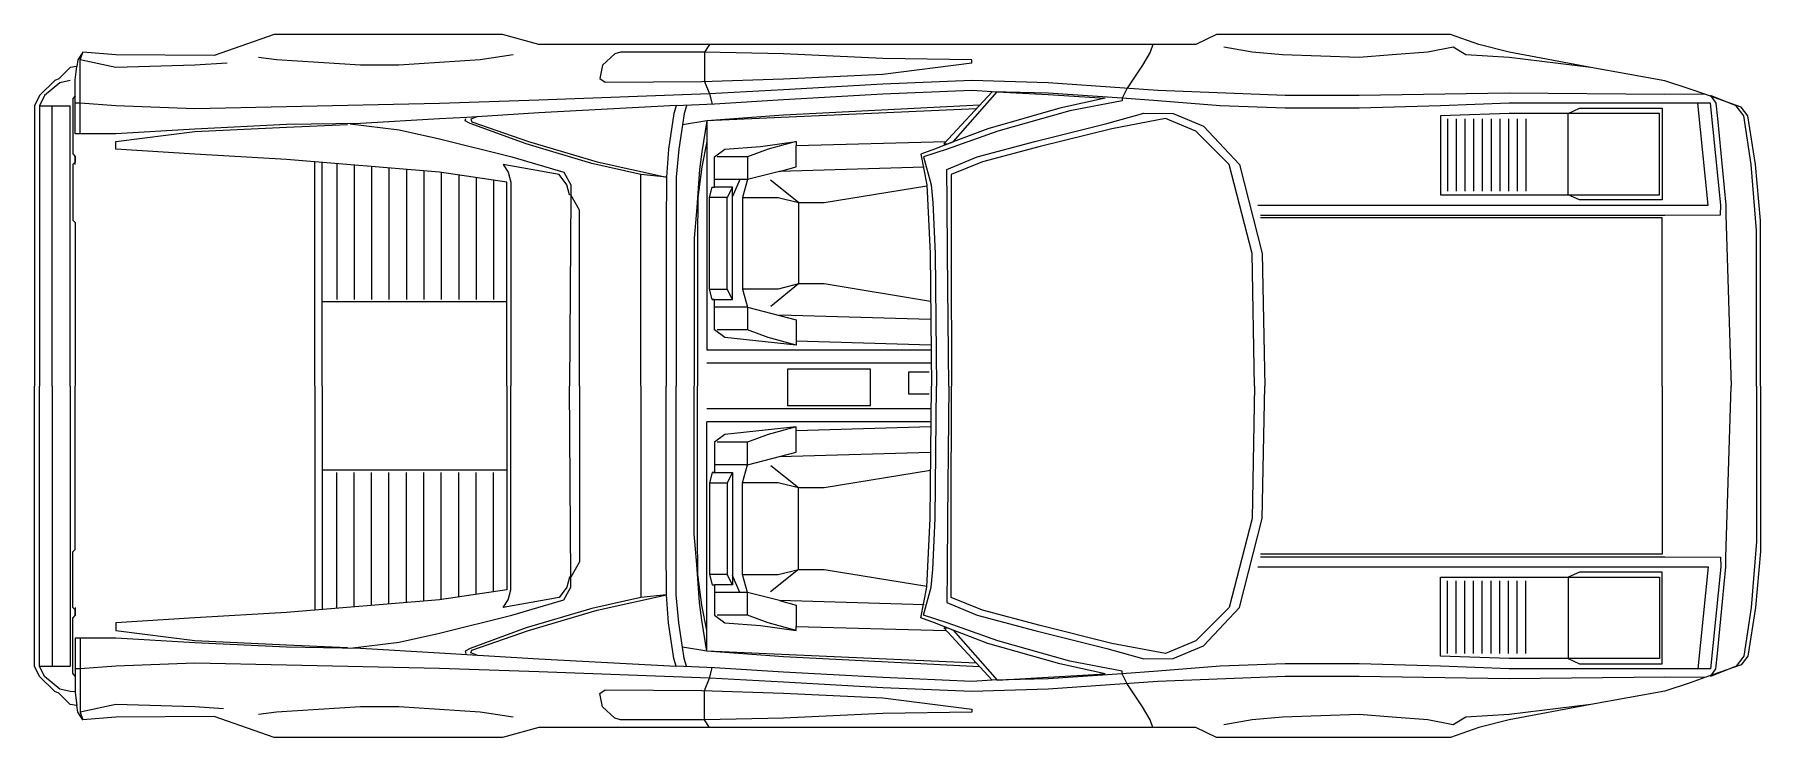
# Model space of a CAD drawing. Header units: millimetres. Extents: x -3289.59 to -3285.52, y 1929.04 to 1930.69.
import ezdxf

# ---------------------------------------------------------------- set-up
doc = ezdxf.new("R2010")
doc.units = ezdxf.units.MM
doc.header["$LTSCALE"] = 10
doc.layers.add('Veículos', color=2, linetype='Continuous')

msp = doc.modelspace()

# ---------------------------------------------------------------- linework, layer by layer
at = {"layer": 'Veículos'}
for p, q in [((-3289.5271, 1930.5786), (-3289.5633, 1930.5486)), ((-3289.5033, 1930.5844), (-3289.5271, 1930.5786)), ((-3289.5633, 1930.5486), (-3289.5752, 1930.5244)), ((-3289.5752, 1930.5244), (-3289.5033, 1930.5244)), ((-3289.5752, 1930.5244), (-3289.5752, 1929.8639)), ((-3289.5452, 1929.8639), (-3289.5452, 1930.5244)), ((-3289.5033, 1929.8639), (-3289.5033, 1930.5244)), ((-3286.2567, 1930.4941), (-3286.2567, 1930.323)), ((-3286.2361, 1930.4941), (-3286.2361, 1930.323)), ((-3286.2156, 1930.4941), (-3286.2156, 1930.323)), ((-3286.195, 1930.4941), (-3286.195, 1930.323)), ((-3286.1745, 1930.4941), (-3286.1745, 1930.323)), ((-3286.1539, 1930.4941), (-3286.1539, 1930.323)), ((-3286.1334, 1930.4941), (-3286.1334, 1930.323)), ((-3286.1128, 1930.4941), (-3286.1128, 1930.323)), ((-3286.0923, 1930.4941), (-3286.0923, 1930.323)), ((-3286.0717, 1930.4941), (-3286.0717, 1930.323)), ((-3289.4913, 1930.3859), (-3289.4913, 1930.4052)), ((-3288.9267, 1929.8641), (-3288.9267, 1930.3924)), ((-3288.909, 1929.8639), (-3288.909, 1930.3908)), ((-3288.8749, 1930.3875), (-3288.8749, 1930.068)), ((-3288.8338, 1930.3837), (-3288.8338, 1930.068)), ((-3288.7927, 1930.3815), (-3288.7927, 1930.068)), ((-3288.7516, 1930.3781), (-3288.7516, 1930.068)), ((-3288.7105, 1930.3747), (-3288.7105, 1930.068)), ((-3288.6694, 1930.3712), (-3288.6694, 1930.068)), ((-3288.6283, 1930.3675), (-3288.6283, 1930.068)), ((-3288.5872, 1930.3614), (-3288.5872, 1930.068)), ((-3288.5461, 1930.3552), (-3288.5461, 1930.068)), ((-3288.505, 1930.349), (-3288.505, 1930.068)), ((-3287.9243, 1930.3505), (-3287.9843, 1930.3505)), ((-3287.942, 1930.3324), (-3287.9543, 1930.3082)), ((-3287.7862, 1930.2963), (-3287.852, 1930.3489)), ((-3287.7862, 1930.2963), (-3287.7862, 1930.1044)), ((-3287.942, 1930.0682), (-3287.9543, 1930.092)), ((-3287.7862, 1930.1044), (-3287.8515, 1930.0517)), ((-3288.4738, 1930.062), (-3288.909, 1930.062)), ((-3287.9062, 1930.0501), (-3287.9843, 1930.0501)), ((-3287.4751, 1930.0205), (-3287.831, 1930.0308)), ((-3287.4743, 1929.9482), (-3288.0024, 1929.9482)), ((-3287.4743, 1929.9177), (-3288.0024, 1929.9177)), ((-3289.5452, 1929.8639), (-3289.5452, 1929.2035)), ((-3289.5033, 1929.8639), (-3289.5033, 1929.2035)), ((-3288.9267, 1929.8637), (-3288.9267, 1929.3354)), ((-3288.909, 1929.8639), (-3288.909, 1929.3371)), ((-3287.4743, 1929.8102), (-3288.0024, 1929.8102)), ((-3287.4743, 1929.7797), (-3288.0024, 1929.7797)), ((-3287.9062, 1929.6778), (-3287.9843, 1929.6778)), ((-3287.7862, 1929.6235), (-3287.8515, 1929.6761)), ((-3287.4751, 1929.7073), (-3287.831, 1929.6971)), ((-3288.4738, 1929.6658), (-3288.909, 1929.6658)), ((-3288.8749, 1929.3403), (-3288.8749, 1929.6598)), ((-3288.8338, 1929.3442), (-3288.8338, 1929.6598)), ((-3288.7927, 1929.3463), (-3288.7927, 1929.6598)), ((-3288.7516, 1929.3498), (-3288.7516, 1929.6598)), ((-3288.7105, 1929.3532), (-3288.7105, 1929.6598)), ((-3288.6694, 1929.3566), (-3288.6694, 1929.6598)), ((-3288.6283, 1929.3603), (-3288.6283, 1929.6598)), ((-3288.5872, 1929.3665), (-3288.5872, 1929.6598)), ((-3288.5461, 1929.3726), (-3288.5461, 1929.6598)), ((-3288.505, 1929.3788), (-3288.505, 1929.6598)), ((-3287.942, 1929.6597), (-3287.9543, 1929.6358)), ((-3287.7862, 1929.4316), (-3287.7862, 1929.6235)), ((-3287.7862, 1929.4316), (-3287.852, 1929.379)), ((-3287.942, 1929.3954), (-3287.9543, 1929.4197)), ((-3286.2567, 1929.2337), (-3286.2567, 1929.4049)), ((-3286.2361, 1929.2337), (-3286.2361, 1929.4049)), ((-3286.2156, 1929.2337), (-3286.2156, 1929.4049)), ((-3286.195, 1929.2337), (-3286.195, 1929.4049)), ((-3286.1745, 1929.2337), (-3286.1745, 1929.4049)), ((-3286.1539, 1929.2337), (-3286.1539, 1929.4049)), ((-3286.1334, 1929.2337), (-3286.1334, 1929.4049)), ((-3286.1128, 1929.2337), (-3286.1128, 1929.4049)), ((-3286.0923, 1929.2337), (-3286.0923, 1929.4049)), ((-3286.0717, 1929.2337), (-3286.0717, 1929.4049)), ((-3287.9243, 1929.3773), (-3287.9843, 1929.3773)), ((-3289.4913, 1929.342), (-3289.4913, 1929.3227)), ((-3289.5752, 1929.2035), (-3289.5033, 1929.2035))]:
    msp.add_line(p, q, dxfattribs=at)
for points in [[(-3285.5188, 1929.8641), (-3285.5188, 1930.2544), (-3285.5307, 1930.3863), (-3285.5488, 1930.5005), (-3285.5644, 1930.5215), (-3285.6503, 1930.5515), (-3285.6844, 1930.5634), (-3285.7444, 1930.5831), (-3285.9187, 1930.6144), (-3286.111, 1930.6505), (-3286.183, 1930.6686), (-3286.2495, 1930.6925), (-3286.8007, 1930.6925), (-3286.8496, 1930.6686), (-3286.9572, 1930.6686), (-3288.3986, 1930.6686), (-3288.484, 1930.6925), (-3289.0224, 1930.6925), (-3289.1638, 1930.6427), (-3289.3952, 1930.6444), (-3289.4733, 1930.6505), (-3289.4852, 1930.6325), (-3289.4877, 1930.6173), (-3289.5033, 1930.6144), (-3289.53, 1930.5881), (-3289.5394, 1930.5844), (-3289.5752, 1930.5486), (-3289.5871, 1930.5244), (-3289.5871, 1929.8639)], [(-3289.4794, 1930.4582), (-3289.4794, 1930.586), (-3289.4794, 1930.6325), (-3289.4733, 1930.6505)], [(-3287.9962, 1930.6686), (-3288.0081, 1930.6505), (-3288.0081, 1930.5815), (-3287.9962, 1930.5523), (-3287.99, 1930.5281)], [(-3286.9515, 1930.6686), (-3286.9572, 1930.6505), (-3286.9753, 1930.6205), (-3287.0115, 1930.5663), (-3287.0234, 1930.5425), (-3287.0234, 1930.5363), (-3287.0234, 1930.5363), (-3287.1467, 1930.5125), (-3287.3164, 1930.4644), (-3287.4356, 1930.4224), (-3287.4919, 1930.4044), (-3287.4738, 1930.3382), (-3287.4693, 1930.2963), (-3287.4644, 1930.1763), (-3287.4607, 1929.8639)], [(-3285.9187, 1930.6144), (-3286.111, 1930.6386), (-3286.213, 1930.6444), (-3286.243, 1930.6625), (-3286.303, 1930.6505), (-3286.3872, 1930.6444), (-3286.4649, 1930.6386), (-3286.6453, 1930.6444), (-3286.7172, 1930.6505), (-3286.7834, 1930.6625)], [(-3286.6975, 1930.2663), (-3285.7444, 1930.2663), (-3285.6129, 1930.2675), (-3285.6125, 1930.2901), (-3285.6364, 1930.5305), (-3286.111, 1930.5305), (-3286.273, 1930.5244), (-3286.4649, 1930.5186), (-3286.6392, 1930.5186), (-3286.7924, 1930.5244), (-3286.9396, 1930.5363), (-3287.0234, 1930.5425), (-3287.1977, 1930.5544), (-3287.3296, 1930.5577), (-3287.3777, 1930.5605), (-3287.5877, 1930.5515), (-3287.8219, 1930.5383), (-3287.9843, 1930.5281), (-3288.0743, 1930.5244), (-3288.0743, 1930.5252), (-3288.3986, 1930.5075), (-3288.5679, 1930.4972), (-3288.6328, 1930.4935), (-3288.8186, 1930.4825), (-3288.9928, 1930.48), (-3289.209, 1930.4693), (-3289.3952, 1930.4582), (-3289.4913, 1930.4582), (-3289.4913, 1930.5305), (-3289.4913, 1930.586), (-3289.4877, 1930.6173)], [(-3289.1328, 1930.6253), (-3289.209, 1930.6205), (-3289.3952, 1930.6144), (-3289.4794, 1930.6325)], [(-3288.4586, 1930.6444), (-3288.5366, 1930.6325), (-3288.6328, 1930.6267), (-3288.7286, 1930.6205), (-3288.8186, 1930.6205), (-3289.0171, 1930.6325), (-3289.059, 1930.6386)], [(-3285.6503, 1930.5515), (-3285.7444, 1930.5507), (-3286.111, 1930.5544), (-3286.4649, 1930.5486), (-3286.6392, 1930.5486), (-3286.9396, 1930.5605), (-3287.0177, 1930.5663), (-3287.1977, 1930.5786), (-3287.3777, 1930.5844), (-3287.5877, 1930.5757), (-3287.8219, 1930.5622), (-3287.9962, 1930.5523), (-3288.3986, 1930.5375), (-3288.6328, 1930.5297), (-3288.9928, 1930.5219), (-3289.209, 1930.5174), (-3289.3952, 1930.5244), (-3289.4794, 1930.5305), (-3289.4913, 1930.5305)], [(-3289.4913, 1930.5478), (-3289.4971, 1930.5416), (-3289.4971, 1930.4109), (-3289.4913, 1930.4052), (-3289.4913, 1930.3916), (-3289.4971, 1930.3859), (-3289.4971, 1930.2548), (-3289.4913, 1930.249), (-3289.4913, 1929.8641)], [(-3287.36, 1930.5256), (-3287.8219, 1930.5022), (-3288.0024, 1930.4886), (-3288.0595, 1930.4796)], [(-3287.3296, 1930.5577), (-3287.4438, 1930.4344), (-3287.4344, 1930.4344), (-3287.4217, 1930.4393), (-3287.3177, 1930.5577), (-3287.1977, 1930.5507), (-3287.0637, 1930.5425), (-3287.1705, 1930.5186), (-3287.3403, 1930.4705), (-3287.4217, 1930.4393), (-3287.4656, 1930.4224), (-3287.4977, 1930.4105), (-3287.4837, 1930.3382), (-3287.4763, 1930.1763), (-3287.473, 1929.8639)], [(-3286.7033, 1930.2901), (-3285.6425, 1930.2901), (-3285.6664, 1930.5305)], [(-3285.5283, 1929.8639), (-3285.5283, 1930.2301), (-3285.5283, 1930.2301), (-3285.5406, 1930.3863), (-3285.5583, 1930.5005), (-3285.5764, 1930.5244), (-3285.6364, 1930.5486), (-3285.6244, 1930.5305), (-3285.6203, 1930.4948), (-3285.6006, 1930.2901), (-3285.6006, 1930.2675), (-3285.5883, 1929.8639)], [(-3288.0977, 1930.3563), (-3288.1581, 1930.3624), (-3288.2736, 1930.3883), (-3288.4286, 1930.4344), (-3288.5605, 1930.4825), (-3288.5724, 1930.4886), (-3288.5708, 1930.4944)], [(-3288.5424, 1930.4989), (-3288.5584, 1930.4927), (-3288.556, 1930.487), (-3288.4224, 1930.4405), (-3288.2605, 1930.3924), (-3288.0977, 1930.3563)], [(-3288.0743, 1930.5244), (-3288.08, 1930.5063), (-3288.0924, 1930.4224), (-3288.0977, 1930.3563), (-3288.0981, 1930.2424), (-3288.0981, 1929.8639)], [(-3288.05, 1930.5244), (-3288.0562, 1930.5063), (-3288.0595, 1930.4796), (-3288.0681, 1930.4224), (-3288.0743, 1930.3563), (-3288.0743, 1930.3324), (-3288.0743, 1930.2182), (-3288.0743, 1929.8639)], [(-3288.0024, 1930.4886), (-3288.0143, 1930.4163), (-3288.02, 1930.3744), (-3288.0262, 1930.2844), (-3288.0324, 1930.2124), (-3288.0324, 1929.8641)], [(-3287.3678, 1930.517), (-3287.3678, 1930.517), (-3287.3678, 1930.517), (-3288.0024, 1930.4886), (-3288.0024, 1929.9486)], [(-3287.4323, 1929.8639), (-3287.4348, 1930.1763), (-3287.4356, 1930.2963), (-3287.4369, 1930.3744), (-3287.3649, 1930.4044), (-3287.2289, 1930.4405), (-3287.0596, 1930.4825), (-3286.9725, 1930.5071), (-3286.9034, 1930.5063), (-3286.8315, 1930.4763), (-3286.7472, 1930.3863), (-3286.6934, 1930.1763), (-3286.6872, 1929.8639)], [(-3286.7111, 1929.8639), (-3286.7172, 1930.1763), (-3286.7715, 1930.3863), (-3286.8496, 1930.4644), (-3286.9215, 1930.4944), (-3287.0477, 1930.4705), (-3287.2166, 1930.4282), (-3287.353, 1930.3924), (-3287.4266, 1930.3624), (-3287.4266, 1930.1763), (-3287.4254, 1929.8639)], [(-3288.4738, 1929.8641), (-3288.4738, 1930.3444), (-3288.4738, 1930.3444), (-3288.6328, 1930.3682), (-3288.9928, 1930.3982), (-3289.209, 1930.4105), (-3289.3952, 1930.4224), (-3289.3952, 1930.4405), (-3289.209, 1930.4635), (-3288.9928, 1930.4742), (-3288.849, 1930.4804)], [(-3288.8428, 1930.482), (-3288.7273, 1930.4681), (-3288.6328, 1930.4463), (-3288.4618, 1930.4044), (-3288.3394, 1930.3682), (-3288.3233, 1930.3382), (-3288.3233, 1930.3144), (-3288.3262, 1930.3144), (-3288.3324, 1930.3382), (-3288.3505, 1930.3624), (-3288.4824, 1930.3863), (-3288.4705, 1930.3682), (-3288.4643, 1930.3444), (-3288.4643, 1929.8641)], [(-3288.0024, 1930.4401), (-3288.0143, 1930.3805), (-3288.0233, 1930.3082), (-3288.0246, 1930.2124), (-3288.0246, 1929.8641)], [(-3287.4743, 1929.9605), (-3287.7915, 1929.9695), (-3287.7915, 1929.9695), (-3287.7919, 1929.9601), (-3287.96, 1929.9782), (-3287.9843, 1929.9963), (-3287.9843, 1930.0678), (-3287.99, 1930.0682), (-3287.9962, 1930.092), (-3287.9962, 1930.3082), (-3287.99, 1930.3324), (-3287.9843, 1930.3329), (-3287.9843, 1930.4044), (-3287.96, 1930.4224), (-3287.8762, 1930.4282), (-3287.7919, 1930.4405), (-3287.7915, 1930.4307), (-3287.4389, 1930.4405)], [(-3287.7919, 1930.4405), (-3287.8581, 1930.4224), (-3287.9062, 1930.4044), (-3287.9781, 1930.4044)], [(-3287.9062, 1930.4044), (-3287.9062, 1930.3505), (-3287.9181, 1930.3082), (-3287.9181, 1930.092), (-3287.9062, 1930.0501), (-3287.9062, 1929.9963)], [(-3287.4899, 1930.3797), (-3287.831, 1930.3694), (-3287.7919, 1930.3805), (-3287.7915, 1930.4307)], [(-3288.1581, 1929.8641), (-3288.1581, 1930.3624)], [(-3287.831, 1930.3694), (-3287.9062, 1930.3505), (-3287.9243, 1930.3505), (-3287.942, 1930.3107), (-3287.942, 1930.3324), (-3287.9843, 1930.3329)], [(-3287.9181, 1930.3082), (-3287.8339, 1930.3082), (-3287.7862, 1930.2963), (-3287.7262, 1930.2963), (-3287.4841, 1930.3357)], [(-3288.3024, 1929.8639), (-3288.3024, 1930.2782), (-3288.3233, 1930.3144), (-3288.3262, 1929.8641)], [(-3287.9962, 1930.092), (-3287.9543, 1930.092), (-3287.9543, 1930.3082), (-3287.9962, 1930.3082)], [(-3287.99, 1930.0682), (-3287.942, 1930.0682), (-3287.942, 1930.3107)], [(-3285.7506, 1929.8639), (-3285.7506, 1930.2601), (-3286.6975, 1930.2601)], [(-3287.4755, 1930.0633), (-3287.7262, 1930.1044), (-3287.7862, 1930.1044), (-3287.8339, 1930.092), (-3287.9181, 1930.092)], [(-3287.9062, 1930.0501), (-3287.7919, 1930.0201), (-3287.7915, 1929.9695)], [(-3287.7919, 1929.9601), (-3287.8581, 1929.9782), (-3287.9062, 1929.9963), (-3287.9781, 1929.9963)], [(-3287.4785, 1929.8969), (-3287.5274, 1929.8969), (-3287.5274, 1929.8455), (-3287.4785, 1929.8455)], [(-3285.5188, 1929.8637), (-3285.5188, 1929.4735), (-3285.5307, 1929.3416), (-3285.5488, 1929.2273), (-3285.5644, 1929.2064), (-3285.6503, 1929.1764), (-3285.6844, 1929.1644), (-3285.7444, 1929.1447), (-3285.9187, 1929.1135), (-3286.111, 1929.0773), (-3286.183, 1929.0592), (-3286.2495, 1929.0354), (-3286.8007, 1929.0354), (-3286.8496, 1929.0592), (-3286.9572, 1929.0592), (-3288.3986, 1929.0592), (-3288.484, 1929.0354), (-3289.0224, 1929.0354), (-3289.1638, 1929.0851), (-3289.3952, 1929.0835), (-3289.4733, 1929.0773), (-3289.4852, 1929.0954), (-3289.4877, 1929.1106), (-3289.5033, 1929.1135), (-3289.53, 1929.1398), (-3289.5394, 1929.1435), (-3289.5752, 1929.1792), (-3289.5871, 1929.2035), (-3289.5871, 1929.8639)], [(-3289.4913, 1929.1427), (-3289.5033, 1929.1435), (-3289.5271, 1929.1492), (-3289.5633, 1929.1792), (-3289.5752, 1929.2035), (-3289.5752, 1929.8639)], [(-3289.4913, 1929.1801), (-3289.4971, 1929.1862), (-3289.4971, 1929.3169), (-3289.4913, 1929.3227), (-3289.4913, 1929.3362), (-3289.4971, 1929.342), (-3289.4971, 1929.4731), (-3289.4913, 1929.4788), (-3289.4913, 1929.8637)], [(-3288.4738, 1929.8637), (-3288.4738, 1929.3835), (-3288.4738, 1929.3835), (-3288.6328, 1929.3597), (-3288.9928, 1929.3297), (-3289.209, 1929.3173), (-3289.3952, 1929.3054), (-3289.3952, 1929.2873), (-3289.209, 1929.2643), (-3288.9928, 1929.2536), (-3288.849, 1929.2475)], [(-3288.8428, 1929.2458), (-3288.7273, 1929.2598), (-3288.6328, 1929.2816), (-3288.4618, 1929.3235), (-3288.3394, 1929.3597), (-3288.3233, 1929.3897), (-3288.3233, 1929.4135), (-3288.3262, 1929.4135), (-3288.3324, 1929.3897), (-3288.3505, 1929.3654), (-3288.4824, 1929.3416), (-3288.4705, 1929.3597), (-3288.4643, 1929.3835), (-3288.4643, 1929.8637)], [(-3288.3024, 1929.8639), (-3288.3024, 1929.4497), (-3288.3233, 1929.4135), (-3288.3262, 1929.8637)], [(-3288.1581, 1929.8637), (-3288.1581, 1929.3654)], [(-3288.0743, 1929.2035), (-3288.08, 1929.2216), (-3288.0924, 1929.3054), (-3288.0977, 1929.3716), (-3288.0981, 1929.4854), (-3288.0981, 1929.8639)], [(-3288.05, 1929.2035), (-3288.0562, 1929.2216), (-3288.0595, 1929.2483), (-3288.0681, 1929.3054), (-3288.0743, 1929.3716), (-3288.0743, 1929.3954), (-3288.0743, 1929.5097), (-3288.0743, 1929.8639)], [(-3288.0024, 1929.2392), (-3288.0143, 1929.3116), (-3288.02, 1929.3535), (-3288.0262, 1929.4435), (-3288.0324, 1929.5154), (-3288.0324, 1929.8637)], [(-3288.0024, 1929.2877), (-3288.0143, 1929.3473), (-3288.0233, 1929.4197), (-3288.0246, 1929.5154), (-3288.0246, 1929.8637)], [(-3287.3296, 1929.1702), (-3287.4438, 1929.2935), (-3287.4344, 1929.2935), (-3287.4217, 1929.2886), (-3287.3177, 1929.1702), (-3287.1977, 1929.1772), (-3287.0637, 1929.1854), (-3287.1705, 1929.2092), (-3287.3403, 1929.2573), (-3287.4217, 1929.2886), (-3287.4656, 1929.3054), (-3287.4977, 1929.3173), (-3287.4837, 1929.3897), (-3287.4763, 1929.5516), (-3287.473, 1929.8639)], [(-3286.9515, 1929.0592), (-3286.9572, 1929.0773), (-3286.9753, 1929.1073), (-3287.0115, 1929.1616), (-3287.0234, 1929.1854), (-3287.0234, 1929.1916), (-3287.0234, 1929.1916), (-3287.1467, 1929.2154), (-3287.3164, 1929.2635), (-3287.4356, 1929.3054), (-3287.4919, 1929.3235), (-3287.4738, 1929.3897), (-3287.4693, 1929.4316), (-3287.4644, 1929.5516), (-3287.4607, 1929.8639)], [(-3287.4323, 1929.8639), (-3287.4348, 1929.5516), (-3287.4356, 1929.4316), (-3287.4369, 1929.3535), (-3287.3649, 1929.3235), (-3287.2289, 1929.2873), (-3287.0596, 1929.2454), (-3286.9725, 1929.2207), (-3286.9034, 1929.2216), (-3286.8315, 1929.2516), (-3286.7472, 1929.3416), (-3286.6934, 1929.5516), (-3286.6872, 1929.8639)], [(-3286.7111, 1929.8639), (-3286.7172, 1929.5516), (-3286.7715, 1929.3416), (-3286.8496, 1929.2635), (-3286.9215, 1929.2335), (-3287.0477, 1929.2573), (-3287.2166, 1929.2997), (-3287.353, 1929.3354), (-3287.4266, 1929.3654), (-3287.4266, 1929.5516), (-3287.4254, 1929.8639)], [(-3285.7506, 1929.8639), (-3285.7506, 1929.4677), (-3286.6975, 1929.4677)], [(-3285.5283, 1929.8639), (-3285.5283, 1929.4977), (-3285.5283, 1929.4977), (-3285.5406, 1929.3416), (-3285.5583, 1929.2273), (-3285.5764, 1929.2035), (-3285.6364, 1929.1792), (-3285.6244, 1929.1973), (-3285.6203, 1929.2331), (-3285.6006, 1929.4377), (-3285.6006, 1929.4603), (-3285.5883, 1929.8639)], [(-3287.3678, 1929.2109), (-3287.3678, 1929.2109), (-3287.3678, 1929.2109), (-3288.0024, 1929.2392), (-3288.0024, 1929.7793)], [(-3287.4743, 1929.7673), (-3287.7915, 1929.7583), (-3287.7915, 1929.7583), (-3287.7919, 1929.7678), (-3287.96, 1929.7497), (-3287.9843, 1929.7316), (-3287.9843, 1929.6601), (-3287.99, 1929.6597), (-3287.9962, 1929.6358), (-3287.9962, 1929.4197), (-3287.99, 1929.3954), (-3287.9843, 1929.395), (-3287.9843, 1929.3235), (-3287.96, 1929.3054), (-3287.8762, 1929.2997), (-3287.7919, 1929.2873), (-3287.7915, 1929.2972), (-3287.4389, 1929.2873)], [(-3287.7919, 1929.7678), (-3287.8581, 1929.7497), (-3287.9062, 1929.7316), (-3287.9781, 1929.7316)], [(-3287.9062, 1929.6778), (-3287.7919, 1929.7078), (-3287.7915, 1929.7583)], [(-3287.9062, 1929.3235), (-3287.9062, 1929.3773), (-3287.9181, 1929.4197), (-3287.9181, 1929.6358), (-3287.9062, 1929.6778), (-3287.9062, 1929.7316)], [(-3287.9962, 1929.6358), (-3287.9543, 1929.6358), (-3287.9543, 1929.4197), (-3287.9962, 1929.4197)], [(-3287.99, 1929.6597), (-3287.942, 1929.6597), (-3287.942, 1929.4172)], [(-3287.4755, 1929.6646), (-3287.7262, 1929.6235), (-3287.7862, 1929.6235), (-3287.8339, 1929.6358), (-3287.9181, 1929.6358)], [(-3286.6975, 1929.4616), (-3285.7444, 1929.4616), (-3285.6129, 1929.4603), (-3285.6125, 1929.4377), (-3285.6364, 1929.1973), (-3286.111, 1929.1973), (-3286.273, 1929.2035), (-3286.4649, 1929.2092), (-3286.6392, 1929.2092), (-3286.7924, 1929.2035), (-3286.9396, 1929.1916), (-3287.0234, 1929.1854), (-3287.1977, 1929.1735), (-3287.3296, 1929.1702), (-3287.3777, 1929.1673), (-3287.5877, 1929.1764), (-3287.8219, 1929.1895), (-3287.9843, 1929.1998), (-3288.0743, 1929.2035), (-3288.0743, 1929.2027), (-3288.3986, 1929.2203), (-3288.5679, 1929.2306), (-3288.6328, 1929.2343), (-3288.8186, 1929.2454), (-3288.9928, 1929.2479), (-3289.209, 1929.2586), (-3289.3952, 1929.2697), (-3289.4913, 1929.2697), (-3289.4913, 1929.1973), (-3289.4913, 1929.1418), (-3289.4877, 1929.1106)], [(-3287.9181, 1929.4197), (-3287.8339, 1929.4197), (-3287.7862, 1929.4316), (-3287.7262, 1929.4316), (-3287.4841, 1929.3921)], [(-3286.7033, 1929.4377), (-3285.6425, 1929.4377), (-3285.6664, 1929.1973)], [(-3287.831, 1929.3584), (-3287.9062, 1929.3773), (-3287.9243, 1929.3773), (-3287.942, 1929.4172), (-3287.942, 1929.3954), (-3287.9843, 1929.395)], [(-3288.0977, 1929.3716), (-3288.1581, 1929.3654), (-3288.2736, 1929.3395), (-3288.4286, 1929.2935), (-3288.5605, 1929.2454), (-3288.5724, 1929.2392), (-3288.5708, 1929.2335)], [(-3288.5424, 1929.229), (-3288.5584, 1929.2351), (-3288.556, 1929.2409), (-3288.4224, 1929.2873), (-3288.2605, 1929.3354), (-3288.0977, 1929.3716)], [(-3287.4899, 1929.3481), (-3287.831, 1929.3584), (-3287.7919, 1929.3473), (-3287.7915, 1929.2972)], [(-3287.7919, 1929.2873), (-3287.8581, 1929.3054), (-3287.9062, 1929.3235), (-3287.9781, 1929.3235)], [(-3289.4794, 1929.2697), (-3289.4794, 1929.1418), (-3289.4794, 1929.0954), (-3289.4733, 1929.0773)], [(-3287.36, 1929.2022), (-3287.8219, 1929.2257), (-3288.0024, 1929.2392), (-3288.0595, 1929.2483)], [(-3285.6503, 1929.1764), (-3285.7444, 1929.1772), (-3286.111, 1929.1735), (-3286.4649, 1929.1792), (-3286.6392, 1929.1792), (-3286.9396, 1929.1673), (-3287.0177, 1929.1616), (-3287.1977, 1929.1492), (-3287.3777, 1929.1435), (-3287.5877, 1929.1521), (-3287.8219, 1929.1657), (-3287.9962, 1929.1755), (-3288.3986, 1929.1903), (-3288.6328, 1929.1981), (-3288.9928, 1929.2059), (-3289.209, 1929.2105), (-3289.3952, 1929.2035), (-3289.4794, 1929.1973), (-3289.4913, 1929.1973)], [(-3287.9962, 1929.0592), (-3288.0081, 1929.0773), (-3288.0081, 1929.1464), (-3287.9962, 1929.1755), (-3287.99, 1929.1998)], [(-3289.1418, 1929.1031), (-3289.209, 1929.1073), (-3289.3952, 1929.1135), (-3289.4794, 1929.0954)], [(-3288.4586, 1929.0835), (-3288.5366, 1929.0954), (-3288.6328, 1929.1011), (-3288.7286, 1929.1073), (-3288.8186, 1929.1073), (-3289.0171, 1929.0954), (-3289.059, 1929.0892)], [(-3285.9187, 1929.1135), (-3286.111, 1929.0892), (-3286.213, 1929.0835), (-3286.243, 1929.0654), (-3286.303, 1929.0773), (-3286.3872, 1929.0835), (-3286.4649, 1929.0892), (-3286.6453, 1929.0835), (-3286.7172, 1929.0773), (-3286.7834, 1929.0654)]]:
    msp.add_lwpolyline(points, dxfattribs=at)
for points in [[(-3287.3777, 1930.6259), (-3287.3777, 1930.6325), (-3287.5877, 1930.6357), (-3287.8219, 1930.6473), (-3288.0081, 1930.6505), (-3288.0143, 1930.6505), (-3288.2062, 1930.6505), (-3288.219, 1930.6473), (-3288.2485, 1930.6205), (-3288.2543, 1930.5889), (-3288.2424, 1930.5803), (-3288.2424, 1930.5803), (-3288.0143, 1930.5815), (-3287.8219, 1930.5881), (-3287.5877, 1930.5988), (-3287.3777, 1930.6259)], [(-3286.273, 1930.3144), (-3285.7568, 1930.3144), (-3285.7568, 1930.5063), (-3286.111, 1930.5063), (-3286.273, 1930.5005)], [(-3285.9725, 1930.5063), (-3285.9458, 1930.5186), (-3285.7506, 1930.5186), (-3285.7506, 1930.3024), (-3285.9458, 1930.3024), (-3285.9725, 1930.3144)], [(-3287.6177, 1929.9046), (-3287.6177, 1929.817), (-3287.8111, 1929.817), (-3287.8111, 1929.9046)], [(-3286.273, 1929.4135), (-3285.7568, 1929.4135), (-3285.7568, 1929.2216), (-3286.111, 1929.2216), (-3286.273, 1929.2273)], [(-3285.9725, 1929.2216), (-3285.9458, 1929.2092), (-3285.7506, 1929.2092), (-3285.7506, 1929.4254), (-3285.9458, 1929.4254), (-3285.9725, 1929.4135)], [(-3287.3777, 1929.102), (-3287.3777, 1929.0954), (-3287.5877, 1929.0921), (-3287.8219, 1929.0806), (-3288.0081, 1929.0773), (-3288.0143, 1929.0773), (-3288.2062, 1929.0773), (-3288.219, 1929.0806), (-3288.2485, 1929.1073), (-3288.2543, 1929.139), (-3288.2424, 1929.1476), (-3288.2424, 1929.1476), (-3288.0143, 1929.1464), (-3287.8219, 1929.1398), (-3287.5877, 1929.1291), (-3287.3777, 1929.102)]]:
    msp.add_lwpolyline(points, close=True, dxfattribs=at)

doc.saveas('drawing.dxf')
